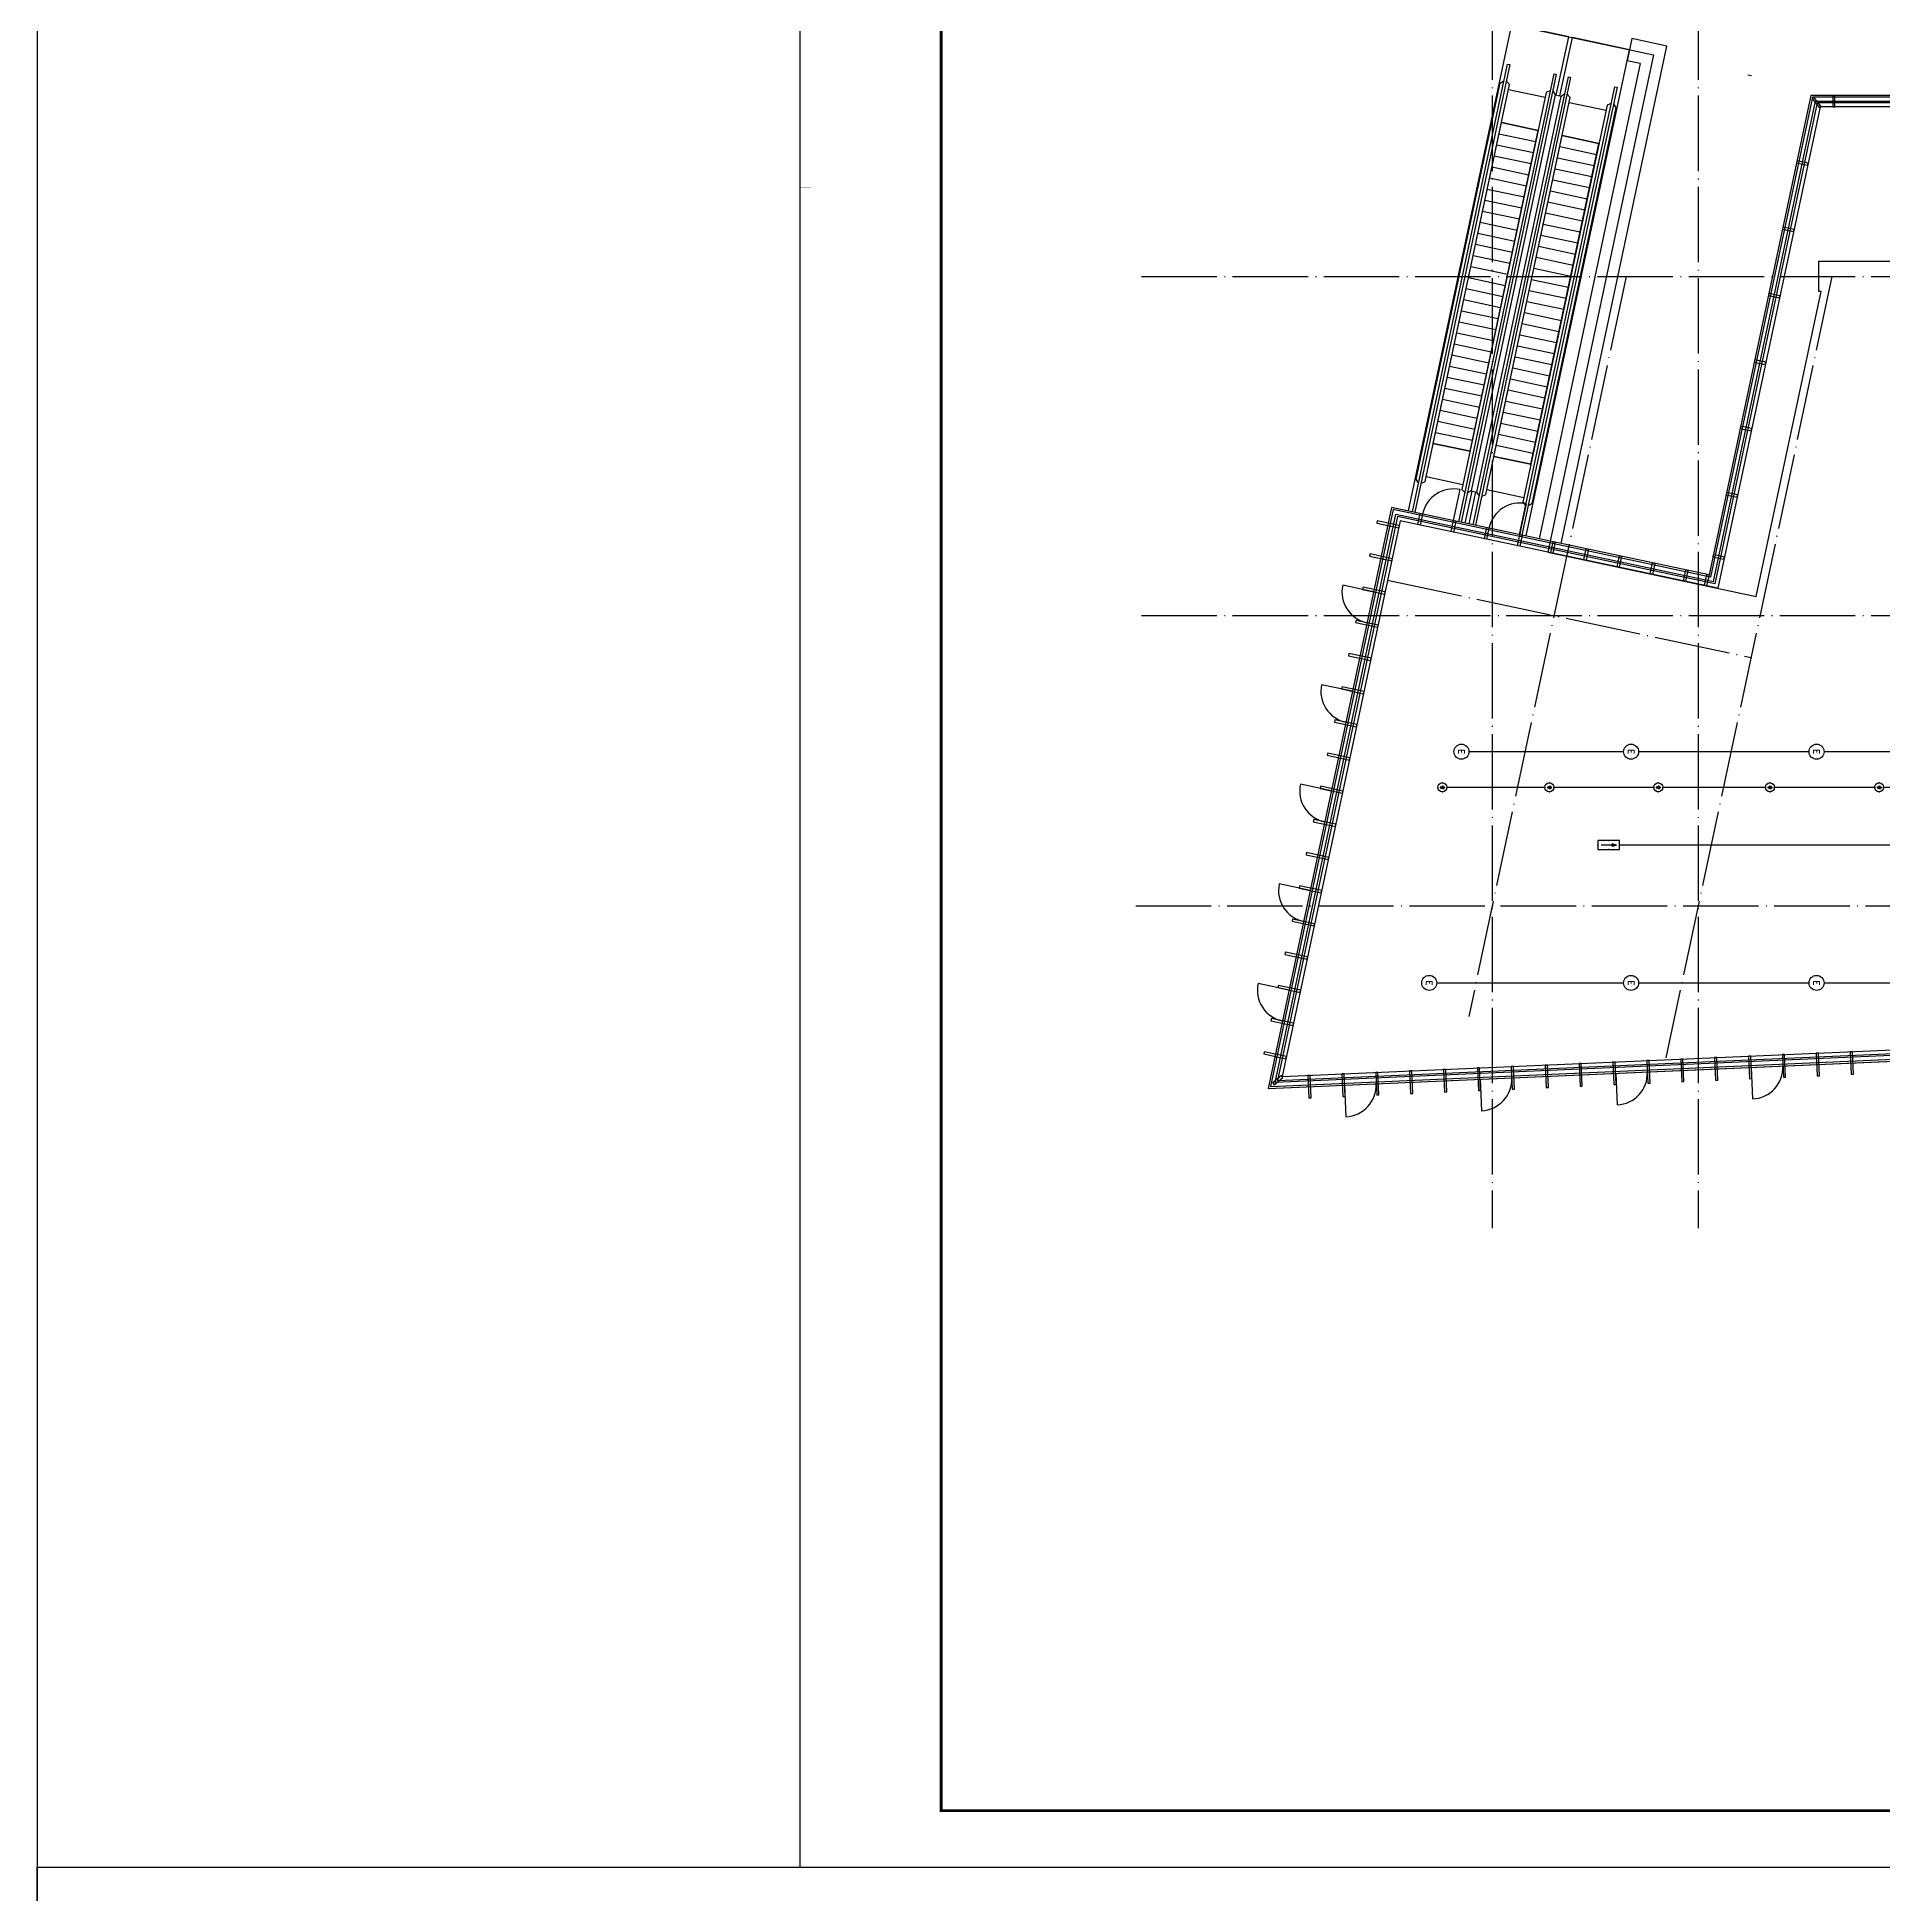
# Model space of a CAD drawing. Extents: x -288892 to 250096, y -100054 to 404668.
# Drawn here: x -38668 to 10327, y 62867 to 112146 of the extents above; entities that cross this region are included whole.
import ezdxf
from ezdxf.enums import TextEntityAlignment as Align
from ezdxf.xclip import XClip

# ---------------------------------------------------------------- set-up
doc = ezdxf.new("R2010")
doc.units = 0
doc.header["$LTSCALE"] = 1000
doc.header["$MEASUREMENT"] = 0
for name, pattern in [('104-14# 核心筒$0$DOTE', [2.42, 2, -0.2, 0.02, -0.2]), ('DASH', [0.35, 0.25, -0.1]), ('X-104 14#平面$0$DOTE', [2.42, 2, -0.2, 0.02, -0.2])]:
    doc.linetypes.add(name, pattern=pattern)
doc.layers.get('0').update_dxf_attribs({"linetype": 'CONTINUOUS'})
for name, color, linetype in [('104-14# 核心筒$0$A_AXIS-轴线', 36, '104-14# 核心筒$0$DOTE'), ('14#楼幕墙$0$A-C_玻璃幕墙', 140, 'CONTINUOUS'), ('14#楼幕墙$0$A-C_窗', 140, 'CONTINUOUS'), ('EQUIP-照明', 3, 'CONTINUOUS'), ('WIRE-应急', 2, 'DASH'), ('X-104 14#平面$0$A-C_玻璃幕墙', 140, 'CONTINUOUS'), ('X-104 14#平面$0$A-E_楼梯', 171, 'CONTINUOUS'), ('X-104 14#平面$0$A-O_屋面', 201, 'CONTINUOUS'), ('X-104 14#平面$0$A_AXIS-轴线', 36, 'X-104 14#平面$0$DOTE')]:
    doc.layers.add(name, color=color, linetype=linetype)
doc.layers.add('X-104 14#平面$0$000套内', color=226, linetype='CONTINUOUS', lineweight=30)
doc.layers.add('X-104 14#平面$0$04-不打印_辅助线', color=165, linetype='CONTINUOUS', plot=False)
doc.styles.add('_TEL_DIM', font='SIMPLEX', dxfattribs={"width": 0.8, "height": 3.5, "bigfont": 'HZTXT'})

# ---------------------------------------------------------------- blocks, each defined once
blk = doc.blocks.new('图框-A1+1-2')
at = {"const_width": 0.05}
blk.add_lwpolyline([(0, 0), (1261, 0), (1261, 594), (0, 594)], close=True, dxfattribs=at)
blk = doc.blocks.new('图框-A1+1-4')
for points, const_width in [([(0, 0), (1051, 0), (1051, 594), (0, 594)], 0.05), ([(976, 584), (25, 584), (25, 10), (976, 10)], 0.5)]:
    blk.add_lwpolyline(points, close=True, dxfattribs=dict(const_width=const_width))
at = {"const_width": 0.05}
blk.add_lwpolyline([(0, 297), (2, 297)], dxfattribs=at)
blk = doc.blocks.new('14#楼幕墙$0$A$C103B1A8E')
blk.add_lwpolyline([(0, 0), (60, 0), (60, 600), (0, 600)], close=True)
blk = doc.blocks.new('14#楼幕墙$0$A$C678332E3')
blk.add_lwpolyline([(0, 0), (60, 0), (60, 300), (0, 300)], close=True)
blk = doc.blocks.new('14#楼幕墙$0$A$C09283E46')
for name, p, rotation in [('14#楼幕墙$0$A$C678332E3', (-30913, 23762), 36.49999999999766), ('14#楼幕墙$0$A$C678332E3', (-30555, 23765), 357.5000000000006), ('14#楼幕墙$0$A$C678332E3', (-31287, 22243), 75.49999999984645), ('14#楼幕墙$0$A$C678332E3', (-31737, 20500), 75.49999999984645), ('14#楼幕墙$0$A$C678332E3', (-32188, 18758), 75.49999999984645), ('14#楼幕墙$0$A$C678332E3', (-32639, 17015), 75.49999999984645), ('14#楼幕墙$0$A$C678332E3', (-33089, 15272), 75.49999999984645), ('14#楼幕墙$0$A$C103B1A8E', (-43108, 13318), 255.500000006771), ('14#楼幕墙$0$A$C678332E3', (-33540, 13530), 75.49999999984645), ('14#楼幕墙$0$A$C103B1A8E', (-43334, 12447), 255.500000006771), ('14#楼幕墙$0$A$C678332E3', (-33962, 11899), 75.49999999984645), ('14#楼幕墙$0$A$C103B1A8E', (-43559, 11575), 255.500000006771), ('14#楼幕墙$0$A$C103B1A8E', (-43784, 10704), 255.500000006771), ('14#楼幕墙$0$A$C103B1A8E', (-44010, 9833), 255.500000006771), ('14#楼幕墙$0$A$C103B1A8E', (-44235, 8961), 255.500000006771), ('14#楼幕墙$0$A$C103B1A8E', (-44460, 8090), 255.500000006771), ('14#楼幕墙$0$A$C103B1A8E', (-44686, 7219), 255.500000006771), ('14#楼幕墙$0$A$C103B1A8E', (-44911, 6347), 255.500000006771), ('14#楼幕墙$0$A$C103B1A8E', (-45136, 5476), 255.500000006771), ('14#楼幕墙$0$A$C103B1A8E', (-45362, 4605), 255.500000006771), ('14#楼幕墙$0$A$C103B1A8E', (-45587, 3733), 255.500000006771), ('14#楼幕墙$0$A$C103B1A8E', (-45812, 2862), 255.500000006771), ('14#楼幕墙$0$A$C103B1A8E', (-46038, 1991), 255.500000006771), ('14#楼幕墙$0$A$C103B1A8E', (-46263, 1119), 255.500000006771), ('14#楼幕墙$0$A$C103B1A8E', (-46488, 248), 255.500000006771), ('14#楼幕墙$0$A$C103B1A8E', (-46714, -623), 255.500000006771), ('14#楼幕墙$0$A$C678332E3', (-46524, -1459), 307.750000003458), ('14#楼幕墙$0$A$C103B1A8E', (-45585, -1899), 2.410065309878989e-12), ('14#楼幕墙$0$A$C103B1A8E', (-44685, -1899), 2.410065309878989e-12), ('14#楼幕墙$0$A$C103B1A8E', (-43785, -1899), 2.410065309878989e-12), ('14#楼幕墙$0$A$C103B1A8E', (-42885, -1899), 2.410065309878989e-12), ('14#楼幕墙$0$A$C103B1A8E', (-41985, -1899), 2.410065309878989e-12), ('14#楼幕墙$0$A$C103B1A8E', (-41085, -1899), 2.410065309878989e-12), ('14#楼幕墙$0$A$C103B1A8E', (-40185, -1899), 2.410065309878989e-12), ('14#楼幕墙$0$A$C103B1A8E', (-39285, -1899), 2.410065309878989e-12), ('14#楼幕墙$0$A$C103B1A8E', (-38385, -1899), 2.410065309878989e-12), ('14#楼幕墙$0$A$C103B1A8E', (-37485, -1899), 2.410065309878989e-12), ('14#楼幕墙$0$A$C103B1A8E', (-36585, -1899), 2.410065309878989e-12), ('14#楼幕墙$0$A$C103B1A8E', (-35685, -1899), 2.410065309878989e-12), ('14#楼幕墙$0$A$C103B1A8E', (-34785, -1899), 2.410065309878989e-12), ('14#楼幕墙$0$A$C103B1A8E', (-33885, -1899), 2.410065309878989e-12), ('14#楼幕墙$0$A$C103B1A8E', (-32985, -1899), 2.410065309878989e-12), ('14#楼幕墙$0$A$C103B1A8E', (-32085, -1899), 2.410065309878989e-12), ('14#楼幕墙$0$A$C103B1A8E', (-31185, -1899), 2.410065309878989e-12)]:
    blk.add_blockref(name, p, dxfattribs=dict(rotation=rotation))
at = {"xscale": -0.9999999999999972, "rotation": 345.5000000070675}
for p in [(-41973, 13156), (-41101, 12931), (-40230, 12705), (-39359, 12480), (-38487, 12255), (-37616, 12029), (-36745, 11804), (-35873, 11579), (-35002, 11353), (-34450, 11210)]:
    blk.add_blockref('14#楼幕墙$0$A$C678332E3', p, dxfattribs=at)
blk = doc.blocks.new('14#楼幕墙$0$A$C2CD63A88')
blk.add_lwpolyline([(0, 670), (0, -170)])
blk.add_arc((0, 670), 840, 270, 0)
blk = doc.blocks.new('14#楼幕墙')
at = {"layer": '14#楼幕墙$0$A-C_玻璃幕墙'}
for p, q in [((8392, 110600), (5689, 97881)), ((8433, 110550), (5727, 97822)), ((8554, 110400), (5843, 97644)), ((86987, 110600), (8392, 110600)), ((16170, 110550), (8433, 110550)), ((16170, 110400), (8554, 110400)), ((8635, 110300), (5920, 97525)), ((16170, 110300), (8635, 110300)), ((-2734, 99671), (-6010, 84258)), ((-2695, 99612), (-5947, 84311)), ((5689, 97881), (-2734, 99671)), ((5727, 97822), (-2695, 99612)), ((-2580, 99434), (-5760, 84469)), ((-2503, 99316), (-5636, 84575)), ((5843, 97644), (-2580, 99434)), ((5920, 97525), (-2503, 99316)), ((-6010, 84258), (40178, 86275)), ((-5947, 84311), (40237, 86328)), ((-5760, 84469), (40414, 86485)), ((-5636, 84575), (40532, 86591))]:
    blk.add_line(p, q, dxfattribs=at)
at = {"layer": '14#楼幕墙$0$A-C_玻璃幕墙', "rotation": 2.499999999999448}
blk.add_blockref('14#楼幕墙$0$A$C09283E46', (40532, 87891), dxfattribs=at)
at = {"layer": '14#楼幕墙$0$A-C_窗'}
for p, rotation in [((-951, 99977), 168.0000000069075), ((810, 99603), 168.0000000069075), ((-3865, 97573), 258.0000000069074), ((-4426, 94932), 258.0000000069074), ((-4987, 92291), 258.0000000069074), ((-5549, 89650), 258.0000000069074), ((-6110, 87009), 258.0000000069074), ((6838, 84149), 2.499999999979593), ((-3952, 83678), 2.499999999979593), ((-355, 83835), 2.499999999979593), ((3242, 83992), 2.499999999979593)]:
    blk.add_blockref('14#楼幕墙$0$A$C2CD63A88', p, dxfattribs=dict(at, rotation=rotation))
blk = doc.blocks.new('104-14# 核心筒')
at = {"layer": '104-14# 核心筒$0$A_AXIS-轴线'}
for p, q in [((-63, 139634), (-63, 80555)), ((5400, 139634), (5400, 80555)), ((-9370, 105800), (120260, 105800)), ((-9370, 96800), (120260, 96800)), ((-9520, 89100), (68400, 89100))]:
    blk.add_line(p, q, dxfattribs=at)
for points in [[(3487, 105800), (-686, 86166)], [(8950, 105800), (4543, 85067)]]:
    blk.add_lwpolyline(points, dxfattribs=at)
blk = doc.blocks.new('X-104 14#平面$0$sdfdsfsd')
at = {"layer": 'X-104 14#平面$0$A-E_楼梯'}
for p, q in [((0, 3196), (-13189, 3196)), ((-13189, 3081), (-1045, 3081)), ((-1045, 3021), (-13189, 3021)), ((-12406, 3081), (-12320, 3167)), ((-12406, 3021), (-12333, 2922)), ((-12320, 3167), (-1581, 3167)), ((-1581, 3167), (-1495, 3081)), ((-1567, 2922), (-1495, 3021)), ((-1045, 3081), (-1045, 3021)), ((0, 1648), (0, 3196)), ((-12333, 2922), (-1567, 2922)), ((-12200, 2922), (-12200, 1922)), ((-11300, 2922), (-2600, 2922)), ((-11300, 2922), (-11300, 1922)), ((-11300, 1922), (-11300, 2922)), ((-11000, 2922), (-11000, 1922)), ((-10700, 2922), (-10700, 1922)), ((-10400, 2922), (-10400, 1922)), ((-10100, 2922), (-10100, 1922)), ((-9800, 2922), (-9800, 1922)), ((-9500, 2922), (-9500, 1922)), ((-9200, 2922), (-9200, 1922)), ((-8900, 2922), (-8900, 1922)), ((-8600, 2922), (-8600, 1922)), ((-8300, 2922), (-8300, 1922)), ((-8000, 2922), (-8000, 1922)), ((-7700, 2922), (-7700, 1922)), ((-7400, 2922), (-7400, 1922)), ((-7100, 2922), (-7100, 1922)), ((-6800, 2922), (-6800, 1922)), ((-6500, 2922), (-6500, 1922)), ((-6200, 2922), (-6200, 1922)), ((-5900, 2922), (-5900, 1922)), ((-5600, 2922), (-5600, 1922)), ((-5300, 2922), (-5300, 1922)), ((-5000, 2922), (-5000, 1922)), ((-4700, 2922), (-4700, 1922)), ((-4400, 2922), (-4400, 1922)), ((-4100, 2922), (-4100, 1922)), ((-3800, 2922), (-3800, 1922)), ((-3500, 2922), (-3500, 1922)), ((-3200, 2922), (-3200, 1922)), ((-2900, 2922), (-2900, 1922)), ((-2600, 2922), (-2600, 1922)), ((-2600, 1922), (-2600, 2922)), ((-1700, 2922), (-1700, 1922)), ((-13189, 1823), (-1045, 1823)), ((-1045, 1763), (-13189, 1763)), ((-13189, 1648), (-12320, 1648)), ((-13189, 1548), (-12320, 1548)), ((-12333, 1922), (-12406, 1823)), ((-12320, 1677), (-12406, 1763)), ((-12406, 1433), (-12320, 1519)), ((-1567, 1922), (-12333, 1922)), ((-1581, 1677), (-12320, 1677)), ((-12320, 1677), (-12320, 1519)), ((-12320, 1519), (-1581, 1519)), ((-11300, 1922), (-2600, 1922)), ((-1495, 1763), (-1581, 1677)), ((-1581, 1677), (-1581, 1519)), ((-1581, 1648), (0, 1648)), ((-1581, 1548), (0, 1548)), ((-1581, 1519), (-1495, 1433)), ((-1495, 1823), (-1567, 1922)), ((-1045, 1823), (-1045, 1763)), ((0, 0), (0, 1548)), ((-13189, 1433), (-1045, 1433)), ((-1045, 1373), (-13189, 1373)), ((-12406, 1373), (-12333, 1274)), ((-12333, 1274), (-1567, 1274)), ((-12200, 1274), (-12200, 274)), ((-11300, 1274), (-2600, 1274)), ((-11300, 1274), (-11300, 274)), ((-11300, 274), (-11300, 1274)), ((-11000, 1274), (-11000, 274)), ((-10700, 1274), (-10700, 274)), ((-10400, 1274), (-10400, 274)), ((-10100, 1274), (-10100, 274)), ((-9800, 1274), (-9800, 274)), ((-9500, 1274), (-9500, 274)), ((-9200, 1274), (-9200, 274)), ((-8900, 1274), (-8900, 274)), ((-8600, 1274), (-8600, 274)), ((-8300, 1274), (-8300, 274)), ((-8000, 1274), (-8000, 274)), ((-7700, 1274), (-7700, 274)), ((-7400, 1274), (-7400, 274)), ((-7100, 1274), (-7100, 274)), ((-6800, 1274), (-6800, 274)), ((-6500, 1274), (-6500, 274)), ((-6200, 1274), (-6200, 274)), ((-5900, 1274), (-5900, 274)), ((-5600, 1274), (-5600, 274)), ((-5300, 1274), (-5300, 274)), ((-5000, 1274), (-5000, 274)), ((-4700, 1274), (-4700, 274)), ((-4400, 1274), (-4400, 274)), ((-4100, 1274), (-4100, 274)), ((-3800, 1274), (-3800, 274)), ((-3500, 1274), (-3500, 274)), ((-3200, 1274), (-3200, 274)), ((-2900, 1274), (-2900, 274)), ((-2600, 1274), (-2600, 274)), ((-2600, 274), (-2600, 1274)), ((-1700, 1274), (-1700, 274)), ((-1567, 1274), (-1495, 1373)), ((-1045, 1433), (-1045, 1373)), ((-13189, 175), (-1045, 175)), ((-1045, 115), (-13189, 115)), ((-13189, 0), (0, 0)), ((-12333, 274), (-12406, 175)), ((-12320, 29), (-12406, 115)), ((-1567, 274), (-12333, 274)), ((-1581, 29), (-12320, 29)), ((-11300, 274), (-2600, 274)), ((-1495, 115), (-1581, 29)), ((-1495, 175), (-1567, 274)), ((-1045, 175), (-1045, 115))]:
    blk.add_line(p, q, dxfattribs=at)
blk = doc.blocks.new('X-104 14#平面')
for points in [[(-18433, 63600), (139217, 63600), (139217, 152700), (-18433, 152700)], [(-38664, 63600), (150486, 63600), (150486, -25500), (-38664, -25500)]]:
    blk.add_lwpolyline(points, close=True)
blk.add_lwpolyline([(6719, 111146), (6817, 111125)])
at = {"layer": 'X-104 14#平面$0$000套内'}
blk.add_lwpolyline([(23450, 85695), (-5823, 84417), (-2618, 99493), (5804, 97703), (8514, 110450), (23450, 110450), (23450, 102650), (22050, 102650), (22050, 96900), (23450, 96900)], close=True, dxfattribs=at)
at = {"layer": 'X-104 14#平面$0$04-不打印_辅助线'}
blk.add_lwpolyline([(95250, 109400), (95250, 114400), (95050, 114400), (95050, 115200), (95304, 115200), (96797, 120568), (96605, 120622), (96819, 121393), (85624, 124507), (87140, 129956), (83582, 130946), (66456, 115400), (609, 115400), (8, 112572), (4215, 111678), (1410, 98484), (6940, 97309), (8660, 105400), (8600, 105400), (8600, 106200), (14200, 106200), (14200, 110600), (86750, 110600), (86750, 109400)], close=True, dxfattribs=at)
at = {"layer": 'X-104 14#平面$0$A-C_玻璃幕墙'}
blk.add_lwpolyline([(109062, 84668), (119297, 99814), (117563, 100200), (120742, 127895), (99427, 133825), (92631, 109400), (86987, 109400), (86987, 110600), (8392, 110600), (5689, 97881), (-2734, 99671), (-6010, 84258), (40178, 86275), (39845, 84184), (83846, 86453)], close=True, dxfattribs=at)
at = {"layer": 'X-104 14#平面$0$A-O_屋面', "ltscale": 5}
for p, q in [((1766, 98715), (4571, 111909)), ((3859, 111447), (1179, 98840))]:
    blk.add_line(p, q, dxfattribs=at)
for points in [[(3639, 112107), (3514, 111520)], [(4571, 111909), (3639, 112107)], [(3859, 111447), (3514, 111520)]]:
    blk.add_lwpolyline(points, dxfattribs=at)
at = {"layer": 'X-104 14#平面$0$A_AXIS-轴线'}
blk.add_lwpolyline([(-2838, 97738), (6801, 95689)], dxfattribs=at)
ref = blk.add_blockref('104-14# 核心筒', (0, 0))
XClip(ref).set_block_clipping_path([(-38664.3623821461, -25500), (139216.5485069363, 330900)])
blk.add_blockref('14#楼幕墙', (0, 0))
at = {"xscale": 150, "yscale": 150, "zscale": 150}
for name, p in [('图框-A1+1-4', (-18433, 63600)), ('图框-A1+1-2', (-38664, -25500))]:
    blk.add_blockref(name, p, dxfattribs=at)
at = {"rotation": 77.99999999997712}
blk.add_blockref('X-104 14#平面$0$sdfdsfsd', (3577, 111814), dxfattribs=at)
blk = doc.blocks.new('$equip$00001838')
blk.add_circle((0, 0), 0.5)
at = {"color": 7, "style": '_TEL_DIM'}
blk.add_attdef('$TEXT$', text='', height=0.4, dxfattribs=at).set_placement((0, 0), align=Align.MIDDLE_CENTER)
at = {"color": 7, "style": '_TEL_DIM', "flags": 1}
blk.add_attdef('A', text='', height=0.00002, dxfattribs=at).set_placement((0, 0), align=Align.MIDDLE_CENTER)
blk = doc.blocks.new('$equip$00002541')
blk.add_hatch(color=256).paths.add_polyline_path([(-0.24, 0.37), (-0.53, 0.3), (-0.24, 0.23)])
for p, q in [((-0.72, 0.6), (-0.72, 0)), ((0.72, 0.6), (-0.72, 0.6)), ((-0.72, 0), (0.72, 0)), ((-0.24, 0.37), (-0.53, 0.3)), ((-0.53, 0.3), (-0.24, 0.23)), ((-0.24, 0.37), (-0.24, 0.23)), ((0.72, 0), (0.72, 0.6))]:
    blk.add_line(p, q)
at = {"color": 7}
blk.add_line((-0.48, 0.3), (0.48, 0.3), dxfattribs=at)
at = {"const_width": 0.02}
blk.add_lwpolyline([(-0.72, 0.6), (-0.72, 0), (0.72, 0), (0.72, 0.6), (-0.72, 0.6), (-0.72, 0)], dxfattribs=at)
for p in [(-0.72, 0.3), (0, 0.6), (0, 0), (0.72, 0.3)]:
    blk.add_point(p)
at = {"color": 7, "style": '_TEL_DIM', "flags": 1}
blk.add_attdef('A', text='', height=0.00002, dxfattribs=at).set_placement((0, 0), align=Align.MIDDLE_CENTER)
blk = doc.blocks.new('$equip_U$00000283(晏大钊)')
at = {"color": 3}
for p, q in [((-0.07, 0.05), (-0.27, 0.05)), ((-0.27, 0.05), (-0.27, 0.05)), ((-0.26, 0.05), (-0.27, 0.04)), ((-0.25, 0.05), (-0.27, 0.03)), ((-0.24, 0.05), (-0.27, 0.02)), ((-0.23, 0.05), (-0.27, 0.01)), ((-0.22, 0.05), (-0.27, 0)), ((-0.2, 0.05), (-0.27, -0.01)), ((-0.19, 0.05), (-0.27, -0.03)), ((-0.18, 0.05), (-0.27, -0.04)), ((-0.17, 0.05), (-0.27, -0.05)), ((-0.16, 0.05), (-0.27, -0.06)), ((-0.27, 0.05), (-0.27, 0.05)), ((-0.26, 0.05), (-0.27, 0.04)), ((-0.25, 0.05), (-0.27, 0.03)), ((-0.24, 0.05), (-0.27, 0.02)), ((-0.23, 0.05), (-0.27, 0.01)), ((-0.22, 0.05), (-0.27, 0)), ((-0.2, 0.05), (-0.27, -0.01)), ((-0.19, 0.05), (-0.27, -0.03)), ((-0.18, 0.05), (-0.27, -0.04)), ((-0.17, 0.05), (-0.27, -0.05)), ((-0.16, 0.05), (-0.27, -0.06)), ((-0.15, 0.05), (-0.26, -0.06)), ((-0.15, 0.05), (-0.26, -0.06)), ((-0.14, 0.05), (-0.25, -0.06)), ((-0.14, 0.05), (-0.25, -0.06)), ((-0.13, 0.05), (-0.24, -0.06)), ((-0.13, 0.05), (-0.24, -0.06)), ((-0.11, 0.05), (-0.23, -0.06)), ((-0.11, 0.05), (-0.23, -0.06)), ((-0.1, 0.05), (-0.22, -0.06)), ((-0.1, 0.05), (-0.22, -0.06)), ((-0.09, 0.05), (-0.21, -0.06)), ((-0.09, 0.05), (-0.21, -0.06)), ((-0.08, 0.05), (-0.2, -0.06)), ((-0.08, 0.05), (-0.2, -0.06)), ((-0.07, 0.05), (-0.18, -0.06)), ((-0.07, 0.05), (-0.18, -0.06)), ((-0.06, 0.05), (-0.17, -0.06)), ((-0.06, 0.05), (-0.17, -0.06)), ((-0.05, 0.05), (-0.16, -0.06)), ((-0.05, 0.05), (-0.16, -0.06)), ((-0.04, 0.05), (-0.15, -0.06)), ((-0.04, 0.05), (-0.15, -0.06)), ((-0.02, 0.05), (-0.14, -0.06)), ((-0.02, 0.05), (-0.14, -0.06)), ((-0.01, 0.05), (-0.13, -0.06)), ((-0.01, 0.05), (-0.13, -0.06)), ((0, 0.05), (-0.12, -0.06)), ((0, 0.05), (-0.12, -0.06)), ((0.01, 0.05), (-0.11, -0.06)), ((0.01, 0.05), (-0.11, -0.06)), ((0.02, 0.05), (-0.09, -0.06)), ((0.02, 0.05), (-0.09, -0.06)), ((0.03, 0.05), (-0.08, -0.06)), ((0.03, 0.05), (-0.08, -0.06)), ((0.04, 0.05), (-0.07, -0.06)), ((0.04, 0.05), (-0.07, -0.06)), ((0.05, 0.05), (-0.06, -0.06)), ((0.05, 0.05), (-0.06, -0.06)), ((-0.04, 0.17), (-0.05, 0.16)), ((-0.04, 0.17), (-0.05, 0.16)), ((0.07, 0.05), (-0.05, -0.06)), ((0.07, 0.05), (-0.05, -0.06)), ((-0.03, 0.17), (-0.04, 0.16)), ((-0.02, 0.17), (-0.04, 0.15)), ((-0.03, 0.17), (-0.04, 0.16)), ((-0.02, 0.17), (-0.04, 0.15)), ((0.15, 0.13), (-0.04, -0.06)), ((0.15, 0.13), (-0.04, -0.06)), ((0.21, 0.08), (-0.04, -0.18)), ((0.17, 0.03), (-0.04, -0.18)), ((-0.01, 0.17), (-0.03, 0.15)), ((0, 0.17), (-0.03, 0.14)), ((-0.01, 0.17), (-0.03, 0.15)), ((0, 0.17), (-0.03, 0.14)), ((0.16, 0.13), (-0.03, -0.06)), ((0.16, 0.13), (-0.03, -0.06)), ((0.22, 0.07), (-0.03, -0.18)), ((0.17, 0.02), (-0.03, -0.18)), ((0.01, 0.17), (-0.02, 0.14)), ((0.01, 0.17), (-0.02, 0.14)), ((0.17, 0.12), (-0.02, -0.06)), ((0.17, 0.12), (-0.02, -0.06)), ((0.22, 0.07), (-0.02, -0.18)), ((0.17, 0.01), (-0.02, -0.18)), ((0.02, 0.17), (-0.01, 0.13)), ((0.03, 0.17), (-0.01, 0.13)), ((0.02, 0.17), (-0.01, 0.13)), ((0.03, 0.17), (-0.01, 0.13)), ((0.23, 0.06), (-0.01, -0.18)), ((0.05, 0.17), (0, 0.12)), ((0.06, 0.17), (0, 0.12)), ((0.05, 0.17), (0, 0.12)), ((0.06, 0.17), (0, 0.12)), ((0.17, 0.11), (0, -0.06)), ((0.17, 0.11), (0, -0.06)), ((0.24, 0.06), (0, -0.18)), ((0.07, 0.17), (0.01, 0.11)), ((0.07, 0.17), (0.01, 0.11)), ((0.18, 0.11), (0.01, -0.06)), ((0.18, 0.11), (0.01, -0.06)), ((0.08, 0.17), (0.02, 0.1)), ((0.09, 0.17), (0.02, 0.1)), ((0.08, 0.17), (0.02, 0.1)), ((0.09, 0.17), (0.02, 0.1)), ((0.18, 0.1), (0.02, -0.06)), ((0.18, 0.1), (0.02, -0.06)), ((0.24, 0.05), (0.02, -0.18)), ((0.1, 0.17), (0.03, 0.09)), ((0.11, 0.17), (0.03, 0.09)), ((0.1, 0.17), (0.03, 0.09)), ((0.11, 0.17), (0.03, 0.09)), ((0.19, 0.1), (0.03, -0.06)), ((0.19, 0.1), (0.03, -0.06)), ((0.25, 0.05), (0.03, -0.18)), ((0.12, 0.16), (0.04, 0.08)), ((0.12, 0.16), (0.04, 0.08)), ((0.19, 0.09), (0.04, -0.06)), ((0.19, 0.09), (0.04, -0.06)), ((0.25, 0.04), (0.04, -0.18)), ((0.12, 0.16), (0.05, 0.08)), ((0.12, 0.16), (0.05, 0.08)), ((0.13, 0.15), (0.05, 0.07)), ((0.13, 0.15), (0.05, 0.07)), ((0.2, 0.09), (0.05, -0.06)), ((0.2, 0.09), (0.05, -0.06)), ((0.26, 0.03), (0.05, -0.18)), ((0.14, 0.15), (0.06, 0.07)), ((0.14, 0.15), (0.06, 0.07)), ((0.14, 0.14), (0.06, 0.06)), ((0.14, 0.14), (0.06, 0.06)), ((0.21, 0.08), (0.06, -0.06)), ((0.16, 0.04), (0.06, -0.06)), ((0.27, 0.03), (0.06, -0.18)), ((0.15, 0.14), (0.07, 0.06)), ((0.15, 0.14), (0.07, 0.06)), ((0.27, 0.02), (0.07, -0.18)), ((0.28, 0.02), (0.08, -0.18)), ((0.28, 0.01), (0.09, -0.18)), ((0.28, 0.01), (0.09, -0.18)), ((0.29, 0.01), (0.1, -0.18)), ((0.29, 0.01), (0.1, -0.18)), ((0.3, 0), (0.16, -0.13)), ((0.3, 0), (0.16, -0.13)), ((0.21, 0.08), (0.17, 0.04)), ((0.21, 0.08), (0.18, 0.04)), ((0.22, 0.07), (0.19, 0.04)), ((0.22, 0.07), (0.2, 0.04)), ((0.23, 0.06), (0.21, 0.04)), ((0.24, 0.06), (0.21, 0.03)), ((0.24, 0.05), (0.21, 0.02)), ((0.25, 0.05), (0.21, 0.01)), ((0.25, 0.04), (0.21, 0)), ((0.26, 0.03), (0.21, -0.01)), ((0.27, 0.03), (0.21, -0.02)), ((0.27, 0.02), (0.21, -0.03)), ((0.28, 0.02), (0.21, -0.05)), ((-0.03, -0.15), (-0.05, -0.18)), ((-0.03, -0.15), (-0.05, -0.18)), ((0.17, 0), (-0.01, -0.18)), ((0.17, -0.01), (0, -0.18)), ((0.17, -0.03), (0.02, -0.18)), ((0.17, -0.04), (0.03, -0.18)), ((0.17, -0.05), (0.04, -0.18)), ((0.17, -0.05), (0.05, -0.18)), ((0.18, -0.05), (0.06, -0.18)), ((0.19, -0.05), (0.07, -0.18)), ((0.2, -0.05), (0.08, -0.18)), ((0.3, 0), (0.27, -0.03)), ((0.3, 0), (0.27, -0.03))]:
    blk.add_line(p, q, dxfattribs=at)
at = {"color": 3, "linetype": 'ByBlock', "ltscale": 5}
for p, q in [((-0.27, 0.05), (-0.27, -0.06)), ((0.07, 0.05), (-0.27, 0.05)), ((0.07, 0.05), (-0.06, 0.17)), ((-0.06, 0.17), (0.11, 0.17)), ((0.07, 0.05), (0.07, 0.05)), ((0.11, 0.17), (0.3, 0)), ((-0.27, -0.06), (0.07, -0.06)), ((-0.06, -0.18), (0.07, -0.06)), ((0.11, -0.18), (-0.06, -0.18)), ((0.07, -0.06), (0.07, -0.06)), ((0.3, 0), (0.11, -0.18))]:
    blk.add_line(p, q, dxfattribs=at)
at = {"color": 3}
blk.add_circle((0, 0), 0.595, dxfattribs=at)
for p in [(-0.59, 0), (0, 0.59), (0.59, 0), (0, -0.59)]:
    blk.add_point(p)
at = {"color": 7, "style": '_TEL_DIM', "flags": 1}
for tag in ['A', 'REMARK']:
    blk.add_attdef(tag, text='', height=0.000025, dxfattribs=at).set_placement((0, 0), align=Align.MIDDLE_CENTER)
blk = doc.blocks.new('$equip_U$00000284(晏大钊)')
for p in [(-0.3, 0), (0, 0.3), (0.3, 0), (0, -0.3)]:
    blk.add_point(p)
at = {"xscale": 0.5, "yscale": 0.5, "zscale": 0.5}
blk.add_blockref('$equip_U$00000283(晏大钊)', (0, 0), dxfattribs=at)
at = {"color": 7, "style": '_TEL_DIM', "flags": 1}
for tag in ['A', 'REMARK']:
    blk.add_attdef(tag, text='', height=0.0000125, dxfattribs=at).set_placement((0, 0), align=Align.MIDDLE_CENTER)
blk = doc.blocks.new('$equip_U$00000302(HT0843)')
for p in [(-0.3, 0), (0, 0.3), (0.3, 0), (0, -0.3)]:
    blk.add_point(p)
at = {"rotation": 180}
blk.add_blockref('$equip_U$00000284(晏大钊)', (0, 0), dxfattribs=at)
at = {"color": 7, "style": '_TEL_DIM', "flags": 1}
for tag in ['A', 'REMARK']:
    blk.add_attdef(tag, text='', height=0.0000125, dxfattribs=at).set_placement((0, 0), align=Align.MIDDLE_CENTER)

msp = doc.modelspace()

# ---------------------------------------------------------------- linework, layer by layer
at = {"layer": 'WIRE-应急', "linetype": 'DASH', "const_width": 35}
for points in [[(3420, 93191), (-680, 93191)], [(3820, 93191), (8342, 93191)], [(12842, 93191), (8742, 93191)], [(1334, 92244), (-1268, 92244)], [(4222, 92244), (1572, 92244)], [(7184, 92244), (4460, 92244)], [(10083, 92244), (7422, 92244)], [(12322, 92244), (10321, 92244)], [(3311, 90715), (12314, 90715)], [(3420, 87057), (-1535, 87057)], [(3820, 87057), (8342, 87057)], [(12842, 87057), (8742, 87057)]]:
    msp.add_lwpolyline(points, dxfattribs=at)

# ---------------------------------------------------------------- block references
msp.add_blockref('X-104 14#平面', (0, 0))
at = {"layer": 'EQUIP-照明', "xscale": 400, "yscale": 400, "zscale": 400, "rotation": 270}
for p in [(-880, 93191), (3620, 93191), (8542, 93191), (-1735, 87057), (3620, 87057), (8542, 87057)]:
    msp.add_blockref('$equip$00001838', p, dxfattribs=at).add_auto_attribs({'$TEXT$': 'E'})
at = {"layer": 'EQUIP-照明', "xscale": 400, "yscale": 400, "zscale": 400, "rotation": 180}
for name, p in [('$equip_U$00000302(HT0843)', (-1387, 92244)), ('$equip_U$00000302(HT0843)', (1453, 92244)), ('$equip_U$00000302(HT0843)', (4341, 92244)), ('$equip_U$00000302(HT0843)', (7303, 92244)), ('$equip_U$00000302(HT0843)', (10202, 92244)), ('$equip$00002541', (3023, 90835))]:
    msp.add_blockref(name, p, dxfattribs=at)

doc.saveas('drawing.dxf')
